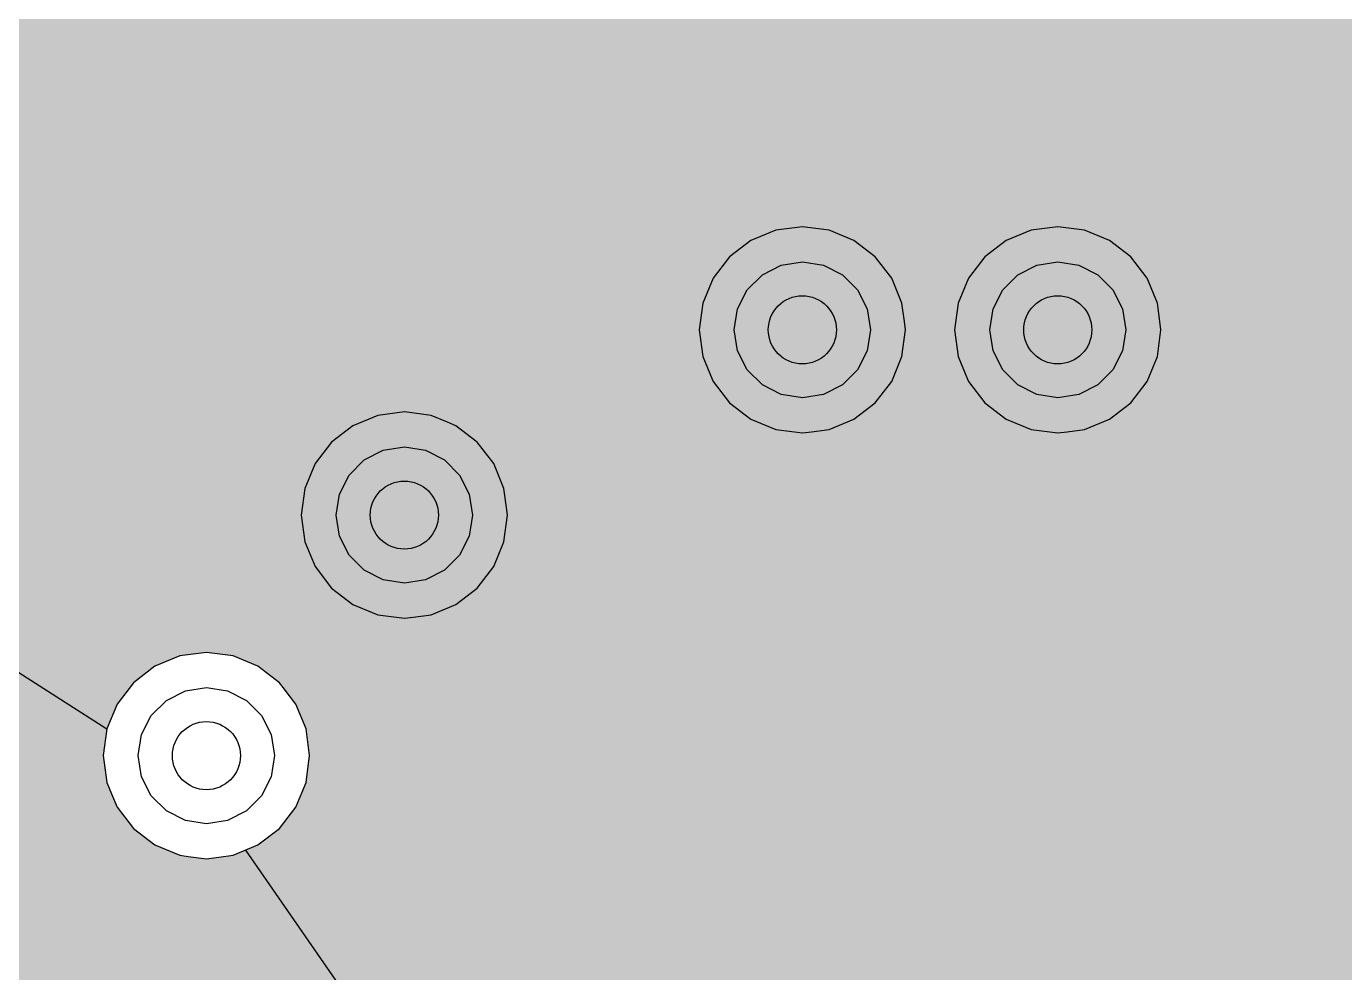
# Model space of a CAD drawing. Header units: millimetres. Extents: x -3894 to -3474, y -291 to 6.
# Drawn here: x -3834.34 to -3826.59, y -205.57 to -200.02 of the extents above; entities that cross this region are included whole.
import ezdxf

# ---------------------------------------------------------------- set-up
doc = ezdxf.new("R2010")
doc.units = ezdxf.units.MM
doc.layers.add('BLACK', color=7, linetype='Continuous')

msp = doc.modelspace()

# ---------------------------------------------------------------- hatches: boundary and pattern name
h = msp.add_hatch(color=256)
h.dxf.hatch_style = 1
h.paths.add_polyline_path([(-3818.0176, -198.3661), (-3818.0288, -198.3146), (-3818.0745, -198.2617), (-3818.1416, -198.2421), (-3818.3774, -198.2421), (-3818.4353, -198.2337), (-3818.5024, -198.2141), (-3818.5264, -198.2006), (-3818.5287, -198.1993), (-3818.5972, -198.1853), (-3818.6623, -198.2105), (-3818.7882, -198.3071), (-3818.9343, -198.3676), (-3819.0388, -198.3814), (-3819.0911, -198.3882), (-3819.1694, -198.3779), (-3819.2478, -198.3676), (-3819.3939, -198.3071), (-3819.5165, -198.213), (-3819.5302, -198.2039), (-3819.5982, -198.1875), (-3819.6505, -198.2057), (-3819.6512, -198.2043), (-3819.6822, -198.2152), (-3819.748, -198.2341), (-3819.8047, -198.2421), (-3819.8047, -198.2421), (-3820.999, -198.2421), (-3820.9991, -198.2421), (-3821.0569, -198.2337), (-3821.124, -198.2141), (-3821.2038, -198.1694), (-3821.2038, -198.1694), (-3821.2214, -198.1515), (-3821.2672, -198.0986), (-3821.3106, -198.0171), (-3821.3239, -197.9562), (-3821.3286, -197.9126), (-3821.3286, -196.9651), (-3821.3284, -196.9638), (-3821.3202, -196.9072), (-3821.3202, -196.9072), (-3821.3154, -196.8908), (-3821.3137, -196.8842), (-3821.3175, -196.8144), (-3821.3585, -196.7578), (-3821.4235, -196.7323), (-3821.492, -196.7461), (-3821.6488, -196.8284), (-3821.814, -196.8691), (-3821.9841, -196.8691), (-3822.1493, -196.8284), (-3822.1718, -196.8165), (-3822.2999, -196.7493), (-3822.3704, -196.6868), (-3822.4272, -196.6365), (-3822.432, -196.6296), (-3822.4498, -196.609), (-3822.5124, -196.5779), (-3822.5818, -196.5856), (-3822.6361, -196.6296), (-3822.6409, -196.6365), (-3822.7682, -196.7493), (-3822.8008, -196.7664), (-3822.9188, -196.8284), (-3823.084, -196.8691), (-3823.2541, -196.8691), (-3823.4193, -196.8284), (-3823.4418, -196.8165), (-3823.5699, -196.7493), (-3823.6404, -196.6868), (-3823.6972, -196.6365), (-3823.702, -196.6296), (-3823.7198, -196.609), (-3823.7824, -196.5779), (-3823.8518, -196.5856), (-3823.9061, -196.6296), (-3823.9109, -196.6365), (-3824.0382, -196.7493), (-3824.0708, -196.7664), (-3824.1888, -196.8284), (-3824.354, -196.8691), (-3824.5241, -196.8691), (-3824.6893, -196.8284), (-3824.7118, -196.8165), (-3824.8399, -196.7493), (-3824.8615, -196.7301), (-3824.9672, -196.6365), (-3825.0275, -196.5491), (-3825.0639, -196.4965), (-3825.1242, -196.3374), (-3825.1447, -196.1686), (-3825.1242, -195.9997), (-3825.0639, -195.8406), (-3825.0011, -195.7497), (-3824.9807, -195.699), (-3824.9894, -195.6297), (-3825.0342, -195.5761), (-3825.0836, -195.5431), (-3825.1279, -195.4768), (-3826.5814, -195.5295), (-3826.669, -195.7174), (-3826.8765, -196.0767), (-3827.1144, -196.4165), (-3827.381, -196.7343), (-3827.6744, -197.0276), (-3827.9921, -197.2942), (-3828.3319, -197.5322), (-3828.6912, -197.7396), (-3829.0671, -197.9149), (-3829.4569, -198.0568), (-3829.8576, -198.1641), (-3830.2662, -198.2362), (-3830.6794, -198.2723), (-3831.0942, -198.2723), (-3831.5075, -198.2362), (-3831.916, -198.1641), (-3832.2178, -198.0833), (-3832.3167, -198.0568), (-3832.7065, -197.9149), (-3833.0824, -197.7396), (-3833.1764, -197.6853), (-3833.4417, -197.5322), (-3833.7815, -197.2942), (-3834.0145, -197.0987), (-3834.0993, -197.0276), (-3834.3926, -196.7343), (-3834.4977, -196.609), (-3834.6592, -196.4165), (-3834.8972, -196.0767), (-3835.032, -195.8431), (-3835.1046, -195.7174), (-3835.2799, -195.3415), (-3835.3287, -195.2074), (-3835.4218, -194.9517), (-3835.4218, -194.9517), (-3835.5291, -194.551), (-3835.6012, -194.1425), (-3835.6012, -194.1425), (-3835.6373, -193.7292), (-3835.6373, -193.3144), (-3835.6012, -192.9012), (-3835.6012, -192.9012), (-3835.5291, -192.4926), (-3835.4218, -192.092), (-3837.9834, -191.4056), (-3838.3091, -192.0531), (-3838.3109, -192.0568), (-3838.7857, -193.0877), (-3838.7874, -193.0916), (-3838.8808, -193.3144), (-3839.2262, -194.1383), (-3839.2278, -194.1422), (-3839.6303, -195.2034), (-3839.6317, -195.2074), (-3839.936, -196.1018), (-3839.9973, -196.2819), (-3839.9986, -196.2859), (-3840.3269, -197.3723), (-3840.328, -197.3763), (-3840.6186, -198.4735), (-3840.6196, -198.4776), (-3840.845, -199.465), (-3840.8722, -199.5841), (-3840.873, -199.5883), (-3840.9165, -199.8146), (-3840.9943, -200.2192), (-3838.4653, -201.0307), (-3838.4068, -201.0191), (-3838.4068, -201.0191), (-3837.3673, -201.0191), (-3837.3673, -201.0191), (-3837.3088, -201.0307), (-3837.3088, -201.0307), (-3837.2425, -201.075), (-3837.1982, -201.1413), (-3837.1866, -201.1998), (-3837.1866, -201.1998), (-3837.1866, -201.7986), (-3837.1866, -202.0189), (-3833.8641, -204.1418), (-3833.8641, -204.1418), (-3833.8036, -203.9957), (-3833.7073, -203.8703), (-3833.5819, -203.774), (-3833.4358, -203.7135), (-3833.4358, -203.7135), (-3833.2791, -203.6929), (-3833.1223, -203.7135), (-3833.1223, -203.7135), (-3832.9762, -203.774), (-3832.8508, -203.8703), (-3832.8291, -203.8986), (-3832.7545, -203.9957), (-3832.694, -204.1418), (-3832.6734, -204.2986), (-3832.694, -204.4553), (-3832.7545, -204.6014), (-3832.8508, -204.7268), (-3832.9762, -204.8231), (-3833.0492, -204.8534), (-3831.0708, -207.7135), (-3830.9141, -207.6929), (-3830.7573, -207.7135), (-3830.7573, -207.7135), (-3830.6315, -207.7656), (-3830.6112, -207.774), (-3830.4858, -207.8703), (-3830.3895, -207.9957), (-3830.329, -208.1418), (-3830.3141, -208.2553), (-3830.3084, -208.2986), (-3830.329, -208.4553), (-3830.3895, -208.6014), (-3830.4858, -208.7268), (-3830.6112, -208.8231), (-3830.7573, -208.8836), (-3830.8493, -208.8957), (-3830.9141, -208.9042), (-3831.0185, -208.8905), (-3831.0708, -208.8836), (-3831.2169, -208.8231), (-3831.3423, -208.7268), (-3831.3905, -208.6641), (-3831.6152, -208.9198), (-3831.5638, -208.9494), (-3831.5125, -208.9791), (-3830.9298, -209.5617), (-3830.9092, -209.5784), (-3830.8421, -209.5981), (-3829.9991, -209.5981), (-3829.9685, -209.5942), (-3829.9084, -209.5586), (-3829.8771, -209.4961), (-3829.8846, -209.4266), (-3829.9141, -209.3553), (-3829.9347, -209.1986), (-3829.9141, -209.0418), (-3829.9141, -209.0418), (-3829.8536, -208.8957), (-3829.7573, -208.7703), (-3829.6319, -208.674), (-3829.4858, -208.6135), (-3829.4858, -208.6135), (-3829.3291, -208.5929), (-3829.1723, -208.6135), (-3829.1723, -208.6135), (-3829.1564, -208.6201), (-3829.0262, -208.674), (-3828.9008, -208.7703), (-3828.8045, -208.8957), (-3828.7546, -209.0162), (-3828.7509, -209.0243), (-3828.7033, -209.0754), (-3828.6356, -209.0927), (-3828.5693, -209.0706), (-3828.5255, -209.0162), (-3828.4911, -208.9332), (-3828.4427, -208.8701), (-3828.4367, -208.8617), (-3828.4171, -208.7946), (-3828.4171, -208.0723), (-3828.4213, -208.0402), (-3828.4316, -208.0019), (-3828.4316, -207.6293), (-3828.4255, -207.6068), (-3828.4009, -207.5147), (-3828.4009, -207.5147), (-3828.3415, -207.4119), (-3826.9877, -206.0581), (-3826.8849, -205.9988), (-3826.8607, -205.9923), (-3826.7704, -205.9681), (-3821.615, -205.9681), (-3821.5887, -205.9652), (-3821.5273, -205.9317), (-3818.0539, -202.4583), (-3818.0372, -202.4376), (-3818.0176, -202.3706), (-3818.0176, -201.7193), (-3817.9869, -201.6048), (-3817.9869, -201.6048), (-3817.9462, -201.5343), (-3817.9296, -201.4723), (-3817.9296, -201.3417), (-3817.9296, -201.2048), (-3817.9462, -201.1428), (-3817.9869, -201.0724), (-3818.0074, -200.9957), (-3818.0074, -200.9957), (-3818.0176, -200.9578)])
h = msp.add_hatch(color=256)
h.dxf.hatch_style = 1
h.paths.add_polyline_path([(-3833.0492, -204.8534), (-3833.1223, -204.8836), (-3833.2055, -204.8946), (-3833.2359, -204.8986), (-3833.2791, -204.9042), (-3833.3867, -204.8901), (-3833.4358, -204.8836), (-3833.5819, -204.8231), (-3833.7073, -204.7268), (-3833.8036, -204.6014), (-3833.8364, -204.5223), (-3833.8641, -204.4553), (-3833.8641, -204.4553), (-3833.8847, -204.2986), (-3833.8641, -204.1418), (-3837.1866, -202.0189), (-3837.1866, -202.2393), (-3837.1866, -202.2393), (-3837.1982, -202.2978), (-3837.2425, -202.3641), (-3837.2717, -202.3836), (-3837.2919, -202.3971), (-3837.3295, -202.4366), (-3837.3469, -202.5043), (-3837.325, -202.5707), (-3837.2622, -202.6616), (-3837.2019, -202.8207), (-3837.194, -202.8861), (-3837.1814, -202.9896), (-3837.2019, -203.1584), (-3837.2622, -203.3175), (-3837.3589, -203.4575), (-3837.4427, -203.5317), (-3837.479, -203.5883), (-3837.4798, -203.6582), (-3837.4427, -203.7174), (-3837.3589, -203.7916), (-3837.2622, -203.9316), (-3837.2019, -204.0907), (-3837.1814, -204.2596), (-3837.1861, -204.2986), (-3837.2019, -204.4284), (-3837.2622, -204.5875), (-3837.3589, -204.7275), (-3837.4427, -204.8017), (-3837.479, -204.8583), (-3837.4798, -204.9282), (-3837.4427, -204.9874), (-3837.3589, -205.0616), (-3837.3103, -205.132), (-3837.2622, -205.2016), (-3837.2046, -205.3537), (-3837.2019, -205.3607), (-3837.1814, -205.5296), (-3837.2019, -205.6984), (-3837.2622, -205.8575), (-3837.3589, -205.9975), (-3837.4427, -206.0717), (-3837.479, -206.1283), (-3837.4798, -206.1982), (-3837.4427, -206.2574), (-3837.3589, -206.3316), (-3837.3124, -206.399), (-3837.2849, -206.4388), (-3837.2622, -206.4716), (-3837.2413, -206.5268), (-3837.2046, -206.6237), (-3837.2019, -206.6307), (-3837.1814, -206.7996), (-3837.2019, -206.9684), (-3837.2622, -207.1275), (-3837.3589, -207.2675), (-3837.4427, -207.3417), (-3837.479, -207.3983), (-3837.4798, -207.4682), (-3837.4427, -207.5274), (-3837.3589, -207.6016), (-3837.3193, -207.659), (-3837.2691, -207.7317), (-3837.2622, -207.7416), (-3837.2238, -207.8429), (-3837.2046, -207.8937), (-3837.2019, -207.9007), (-3837.1814, -208.0696), (-3837.2019, -208.2384), (-3837.2247, -208.2986), (-3837.2622, -208.3975), (-3837.3589, -208.5375), (-3837.4427, -208.6117), (-3837.479, -208.6683), (-3837.4798, -208.7382), (-3837.4427, -208.7974), (-3837.3744, -208.8579), (-3837.3592, -208.8694), (-3837.2922, -208.8891), (-3831.7298, -208.8891), (-3831.7049, -208.8957), (-3831.6394, -208.9133), (-3831.6273, -208.9165), (-3831.6152, -208.9198), (-3831.3905, -208.6641), (-3831.4386, -208.6014), (-3831.4991, -208.4553), (-3831.4991, -208.4553), (-3831.5197, -208.2986), (-3831.4991, -208.1418), (-3831.4991, -208.1418), (-3831.4386, -207.9957), (-3831.3423, -207.8703), (-3831.2169, -207.774), (-3831.0708, -207.7135)])

# ---------------------------------------------------------------- linework, layer by layer
for p, q in [((-3837.1866, -202.0189), (-3833.8641, -204.1418)), ((-3833.0492, -204.8534), (-3831.0708, -207.7135))]:
    msp.add_line(p, q)
at = {"layer": 'BLACK', "linetype": 'Continuous'}
for p, q in [((-3829.9358, -201.2135), (-3830.0819, -201.274)), ((-3829.7791, -201.1929), (-3829.9358, -201.2135)), ((-3829.9358, -201.2135), (-3829.9358, -201.2135)), ((-3829.6223, -201.2135), (-3829.7791, -201.1929)), ((-3829.7791, -201.1929), (-3829.7791, -201.1929)), ((-3829.4762, -201.274), (-3829.6223, -201.2135)), ((-3829.6223, -201.2135), (-3829.6223, -201.2135)), ((-3828.4358, -201.2135), (-3828.5819, -201.274)), ((-3828.2791, -201.1929), (-3828.4358, -201.2135)), ((-3828.4358, -201.2135), (-3828.4358, -201.2135)), ((-3828.1223, -201.2135), (-3828.2791, -201.1929)), ((-3828.2791, -201.1929), (-3828.2791, -201.1929)), ((-3827.9762, -201.274), (-3828.1223, -201.2135)), ((-3828.1223, -201.2135), (-3828.1223, -201.2135)), ((-3830.0819, -201.274), (-3830.2073, -201.3703)), ((-3829.3508, -201.3703), (-3829.4762, -201.274)), ((-3828.5819, -201.274), (-3828.7073, -201.3703)), ((-3827.8508, -201.3703), (-3827.9762, -201.274)), ((-3830.2073, -201.3703), (-3830.3036, -201.4957)), ((-3829.2545, -201.4957), (-3829.3508, -201.3703)), ((-3828.7073, -201.3703), (-3828.8036, -201.4957)), ((-3827.7545, -201.4957), (-3827.8508, -201.3703)), ((-3830.0142, -201.475), (-3829.9027, -201.4181)), ((-3829.9027, -201.4181), (-3829.7791, -201.3986)), ((-3829.7791, -201.3986), (-3829.6554, -201.4181)), ((-3829.6554, -201.4181), (-3829.5439, -201.475)), ((-3828.5142, -201.475), (-3828.4027, -201.4181)), ((-3828.4027, -201.4181), (-3828.2791, -201.3986)), ((-3828.2791, -201.3986), (-3828.1554, -201.4181)), ((-3828.1554, -201.4181), (-3828.0439, -201.475)), ((-3830.3036, -201.4957), (-3830.3641, -201.6418)), ((-3830.1027, -201.5634), (-3830.0142, -201.475)), ((-3829.5439, -201.475), (-3829.4554, -201.5634)), ((-3829.194, -201.6418), (-3829.2545, -201.4957)), ((-3828.8036, -201.4957), (-3828.8641, -201.6418)), ((-3828.6027, -201.5634), (-3828.5142, -201.475)), ((-3828.0439, -201.475), (-3827.9554, -201.5634)), ((-3827.694, -201.6418), (-3827.7545, -201.4957)), ((-3830.1595, -201.675), (-3830.1027, -201.5634)), ((-3829.4554, -201.5634), (-3829.3986, -201.675)), ((-3828.6595, -201.675), (-3828.6027, -201.5634)), ((-3827.9554, -201.5634), (-3827.8986, -201.675)), ((-3830.3641, -201.6418), (-3830.3847, -201.7986)), ((-3830.3641, -201.6418), (-3830.3641, -201.6418)), ((-3830.1791, -201.7986), (-3830.1595, -201.675)), ((-3829.3986, -201.675), (-3829.3791, -201.7986)), ((-3829.1798, -201.75), (-3829.194, -201.6418)), ((-3829.194, -201.6418), (-3829.194, -201.6418)), ((-3828.8641, -201.6418), (-3828.8847, -201.7986)), ((-3828.8641, -201.6418), (-3828.8641, -201.6418)), ((-3828.6791, -201.7986), (-3828.6595, -201.675)), ((-3827.8986, -201.675), (-3827.8791, -201.7986)), ((-3827.6798, -201.75), (-3827.694, -201.6418)), ((-3827.694, -201.6418), (-3827.694, -201.6418)), ((-3829.1734, -201.7986), (-3829.1798, -201.75)), ((-3827.6734, -201.7986), (-3827.6798, -201.75)), ((-3830.3847, -201.7986), (-3830.3641, -201.9553)), ((-3830.3847, -201.7986), (-3830.3847, -201.7986)), ((-3830.1595, -201.9222), (-3830.1791, -201.7986)), ((-3829.3791, -201.7986), (-3829.3986, -201.9222)), ((-3829.194, -201.9553), (-3829.1734, -201.7986)), ((-3829.1734, -201.7986), (-3829.1734, -201.7986)), ((-3828.8847, -201.7986), (-3828.8641, -201.9553)), ((-3828.8847, -201.7986), (-3828.8847, -201.7986)), ((-3828.6595, -201.9222), (-3828.6791, -201.7986)), ((-3827.8791, -201.7986), (-3827.8986, -201.9222)), ((-3827.694, -201.9553), (-3827.6734, -201.7986)), ((-3830.3641, -201.9553), (-3830.3641, -201.9553)), ((-3830.3641, -201.9553), (-3830.3091, -202.0881)), ((-3830.1027, -202.0337), (-3830.1595, -201.9222)), ((-3829.3986, -201.9222), (-3829.4554, -202.0337)), ((-3829.2545, -202.1014), (-3829.194, -201.9553)), ((-3828.8641, -201.9553), (-3828.8641, -201.9553)), ((-3828.8641, -201.9553), (-3828.8091, -202.0881)), ((-3828.6027, -202.0337), (-3828.6595, -201.9222)), ((-3827.8986, -201.9222), (-3827.9554, -202.0337)), ((-3827.7545, -202.1014), (-3827.694, -201.9553)), ((-3830.0142, -202.1222), (-3830.1027, -202.0337)), ((-3829.4554, -202.0337), (-3829.5439, -202.1222)), ((-3828.5142, -202.1222), (-3828.6027, -202.0337)), ((-3827.9554, -202.0337), (-3828.0439, -202.1222)), ((-3830.3091, -202.0881), (-3830.3036, -202.1014)), ((-3830.3036, -202.1014), (-3830.2073, -202.2268)), ((-3829.9027, -202.179), (-3830.0142, -202.1222)), ((-3829.5439, -202.1222), (-3829.6554, -202.179)), ((-3829.3508, -202.2268), (-3829.2545, -202.1014)), ((-3828.8091, -202.0881), (-3828.8036, -202.1014)), ((-3828.8036, -202.1014), (-3828.7073, -202.2268)), ((-3828.4027, -202.179), (-3828.5142, -202.1222)), ((-3828.0439, -202.1222), (-3828.1554, -202.179)), ((-3827.8508, -202.2268), (-3827.7545, -202.1014)), ((-3829.7791, -202.1986), (-3829.9027, -202.179)), ((-3829.6554, -202.179), (-3829.7791, -202.1986)), ((-3828.2791, -202.1986), (-3828.4027, -202.179)), ((-3828.1554, -202.179), (-3828.2791, -202.1986)), ((-3832.1166, -202.2804), (-3832.2733, -202.301)), ((-3831.9598, -202.301), (-3832.1166, -202.2804)), ((-3832.1166, -202.2804), (-3832.1166, -202.2804)), ((-3830.2073, -202.2268), (-3830.0819, -202.3231)), ((-3829.4762, -202.3231), (-3829.3508, -202.2268)), ((-3828.7073, -202.2268), (-3828.5819, -202.3231)), ((-3827.9762, -202.3231), (-3827.8508, -202.2268)), ((-3832.4194, -202.3615), (-3832.5448, -202.4578)), ((-3832.2733, -202.301), (-3832.4194, -202.3615)), ((-3832.2733, -202.301), (-3832.2733, -202.301)), ((-3831.8624, -202.3413), (-3831.9598, -202.301)), ((-3831.9598, -202.301), (-3831.9598, -202.301)), ((-3831.8137, -202.3615), (-3831.8624, -202.3413)), ((-3831.6883, -202.4578), (-3831.8137, -202.3615)), ((-3830.0819, -202.3231), (-3829.9358, -202.3836)), ((-3829.6223, -202.3836), (-3829.4762, -202.3231)), ((-3828.5819, -202.3231), (-3828.4358, -202.3836)), ((-3828.1223, -202.3836), (-3827.9762, -202.3231)), ((-3829.9358, -202.3836), (-3829.8574, -202.3939)), ((-3829.8574, -202.3939), (-3829.7791, -202.4042)), ((-3829.7791, -202.4042), (-3829.7248, -202.3971)), ((-3829.7791, -202.4042), (-3829.7791, -202.4042)), ((-3829.7791, -202.4042), (-3829.7791, -202.4042)), ((-3829.7248, -202.3971), (-3829.6223, -202.3836)), ((-3828.4358, -202.3836), (-3828.3574, -202.3939)), ((-3828.3574, -202.3939), (-3828.2791, -202.4042)), ((-3828.2791, -202.4042), (-3828.2248, -202.3971)), ((-3828.2791, -202.4042), (-3828.2791, -202.4042)), ((-3828.2791, -202.4042), (-3828.2791, -202.4042)), ((-3828.2248, -202.3971), (-3828.1223, -202.3836)), ((-3832.5448, -202.4578), (-3832.6411, -202.5832)), ((-3832.3517, -202.5625), (-3832.2402, -202.5056)), ((-3832.2402, -202.5056), (-3832.1166, -202.4861)), ((-3832.1166, -202.4861), (-3831.9929, -202.5056)), ((-3831.9929, -202.5056), (-3831.8814, -202.5625)), ((-3831.592, -202.5832), (-3831.6883, -202.4578)), ((-3832.6411, -202.5832), (-3832.7016, -202.7293)), ((-3832.4402, -202.6509), (-3832.3517, -202.5625)), ((-3831.8814, -202.5625), (-3831.7929, -202.6509)), ((-3831.5315, -202.7293), (-3831.592, -202.5832)), ((-3832.497, -202.7625), (-3832.4402, -202.6509)), ((-3831.7929, -202.6509), (-3831.7361, -202.7625)), ((-3832.7016, -202.7293), (-3832.7222, -202.8861)), ((-3832.7016, -202.7293), (-3832.7016, -202.7293)), ((-3832.5166, -202.8861), (-3832.497, -202.7625)), ((-3831.7361, -202.7625), (-3831.7166, -202.8861)), ((-3831.5278, -202.7578), (-3831.5315, -202.7293)), ((-3831.511, -202.8852), (-3831.5278, -202.7578)), ((-3832.7222, -202.8861), (-3832.7016, -203.0428)), ((-3832.7222, -202.8861), (-3832.7222, -202.8861)), ((-3832.497, -203.0097), (-3832.5166, -202.8861)), ((-3831.7166, -202.8861), (-3831.7361, -203.0097)), ((-3831.5315, -203.0428), (-3831.5109, -202.8861)), ((-3831.5109, -202.8861), (-3831.511, -202.8852)), ((-3831.5109, -202.8861), (-3831.5109, -202.8861)), ((-3832.7016, -203.0428), (-3832.7016, -203.0428)), ((-3832.7016, -203.0428), (-3832.6606, -203.1418)), ((-3832.4402, -203.1212), (-3832.497, -203.0097)), ((-3831.7361, -203.0097), (-3831.7929, -203.1212)), ((-3831.592, -203.1889), (-3831.5315, -203.0428)), ((-3832.6606, -203.1418), (-3832.6411, -203.1889)), ((-3832.3517, -203.2097), (-3832.4402, -203.1212)), ((-3831.7929, -203.1212), (-3831.8814, -203.2097)), ((-3832.6411, -203.1889), (-3832.5448, -203.3143)), ((-3832.2402, -203.2665), (-3832.3517, -203.2097)), ((-3831.8814, -203.2097), (-3831.9929, -203.2665)), ((-3831.6883, -203.3143), (-3831.592, -203.1889)), ((-3832.1166, -203.2861), (-3832.2402, -203.2665)), ((-3831.9929, -203.2665), (-3832.1166, -203.2861)), ((-3832.5448, -203.3143), (-3832.4194, -203.4106)), ((-3831.8137, -203.4106), (-3831.6883, -203.3143)), ((-3832.4194, -203.4106), (-3832.2733, -203.4711)), ((-3831.9598, -203.4711), (-3831.8137, -203.4106)), ((-3832.2733, -203.4711), (-3832.1949, -203.4814)), ((-3832.1949, -203.4814), (-3832.1166, -203.4917)), ((-3832.1166, -203.4917), (-3832.0643, -203.4849)), ((-3832.1166, -203.4917), (-3832.1166, -203.4917)), ((-3832.1166, -203.4917), (-3832.1166, -203.4917)), ((-3832.0643, -203.4849), (-3831.9598, -203.4711)), ((-3833.2791, -203.6929), (-3833.4358, -203.7135)), ((-3833.1223, -203.7135), (-3833.2791, -203.6929)), ((-3833.2791, -203.6929), (-3833.2791, -203.6929)), ((-3833.4358, -203.7135), (-3833.5819, -203.774)), ((-3833.4358, -203.7135), (-3833.4358, -203.7135)), ((-3832.9762, -203.774), (-3833.1223, -203.7135)), ((-3833.1223, -203.7135), (-3833.1223, -203.7135)), ((-3833.5819, -203.774), (-3833.7073, -203.8703)), ((-3832.8508, -203.8703), (-3832.9762, -203.774)), ((-3833.7073, -203.8703), (-3833.8036, -203.9957)), ((-3833.5142, -203.975), (-3833.4027, -203.9181)), ((-3833.4027, -203.9181), (-3833.2791, -203.8986)), ((-3833.2791, -203.8986), (-3833.1554, -203.9181)), ((-3833.1554, -203.9181), (-3833.0439, -203.975)), ((-3832.8291, -203.8986), (-3832.8508, -203.8703)), ((-3832.7545, -203.9957), (-3832.8291, -203.8986)), ((-3833.8036, -203.9957), (-3833.8641, -204.1418)), ((-3833.6027, -204.0634), (-3833.5142, -203.975)), ((-3833.0439, -203.975), (-3832.9554, -204.0634)), ((-3832.694, -204.1418), (-3832.7545, -203.9957)), ((-3833.6595, -204.175), (-3833.6027, -204.0634)), ((-3832.9554, -204.0634), (-3832.8986, -204.175)), ((-3833.8641, -204.1418), (-3833.8847, -204.2986)), ((-3833.8641, -204.1418), (-3833.8641, -204.1418)), ((-3832.6734, -204.2986), (-3832.694, -204.1418)), ((-3833.6791, -204.2986), (-3833.6595, -204.175)), ((-3832.8986, -204.175), (-3832.8791, -204.2986)), ((-3833.8847, -204.2986), (-3833.8641, -204.4553)), ((-3833.8847, -204.2986), (-3833.8847, -204.2986)), ((-3833.6595, -204.4222), (-3833.6791, -204.2986)), ((-3832.8791, -204.2986), (-3832.8986, -204.4222)), ((-3832.694, -204.4553), (-3832.6734, -204.2986)), ((-3833.8641, -204.4553), (-3833.8641, -204.4553)), ((-3833.8641, -204.4553), (-3833.8364, -204.5223)), ((-3833.6027, -204.5337), (-3833.6595, -204.4222)), ((-3832.8986, -204.4222), (-3832.9554, -204.5337)), ((-3832.7545, -204.6014), (-3832.694, -204.4553)), ((-3833.8364, -204.5223), (-3833.8036, -204.6014)), ((-3833.5142, -204.6222), (-3833.6027, -204.5337)), ((-3832.9554, -204.5337), (-3833.0439, -204.6222)), ((-3833.8036, -204.6014), (-3833.7073, -204.7268)), ((-3833.4027, -204.679), (-3833.5142, -204.6222)), ((-3833.0439, -204.6222), (-3833.1554, -204.679)), ((-3832.8508, -204.7268), (-3832.7545, -204.6014)), ((-3833.2791, -204.6986), (-3833.4027, -204.679)), ((-3833.1554, -204.679), (-3833.2791, -204.6986)), ((-3833.7073, -204.7268), (-3833.5819, -204.8231)), ((-3832.9762, -204.8231), (-3832.8508, -204.7268)), ((-3833.5819, -204.8231), (-3833.4358, -204.8836)), ((-3833.1223, -204.8836), (-3832.9762, -204.8231)), ((-3833.4358, -204.8836), (-3833.3867, -204.8901)), ((-3833.3867, -204.8901), (-3833.2791, -204.9042)), ((-3833.2791, -204.9042), (-3833.2359, -204.8986)), ((-3833.2791, -204.9042), (-3833.2791, -204.9042)), ((-3833.2791, -204.9042), (-3833.2791, -204.9042)), ((-3833.2359, -204.8986), (-3833.2055, -204.8946)), ((-3833.2055, -204.8946), (-3833.1223, -204.8836))]:
    msp.add_line(p, q, dxfattribs=at)
at = {"layer": 'BLACK'}
for centre in [(-3829.7791, -201.7986), (-3828.2791, -201.7986), (-3832.1166, -202.8861), (-3833.2791, -204.2986)]:
    msp.add_circle(centre, 0.2, dxfattribs=at)
msp.add_arc((-3808.5785, -206.3729), 33.5, 0, 180, dxfattribs=at)

doc.saveas('drawing.dxf')
